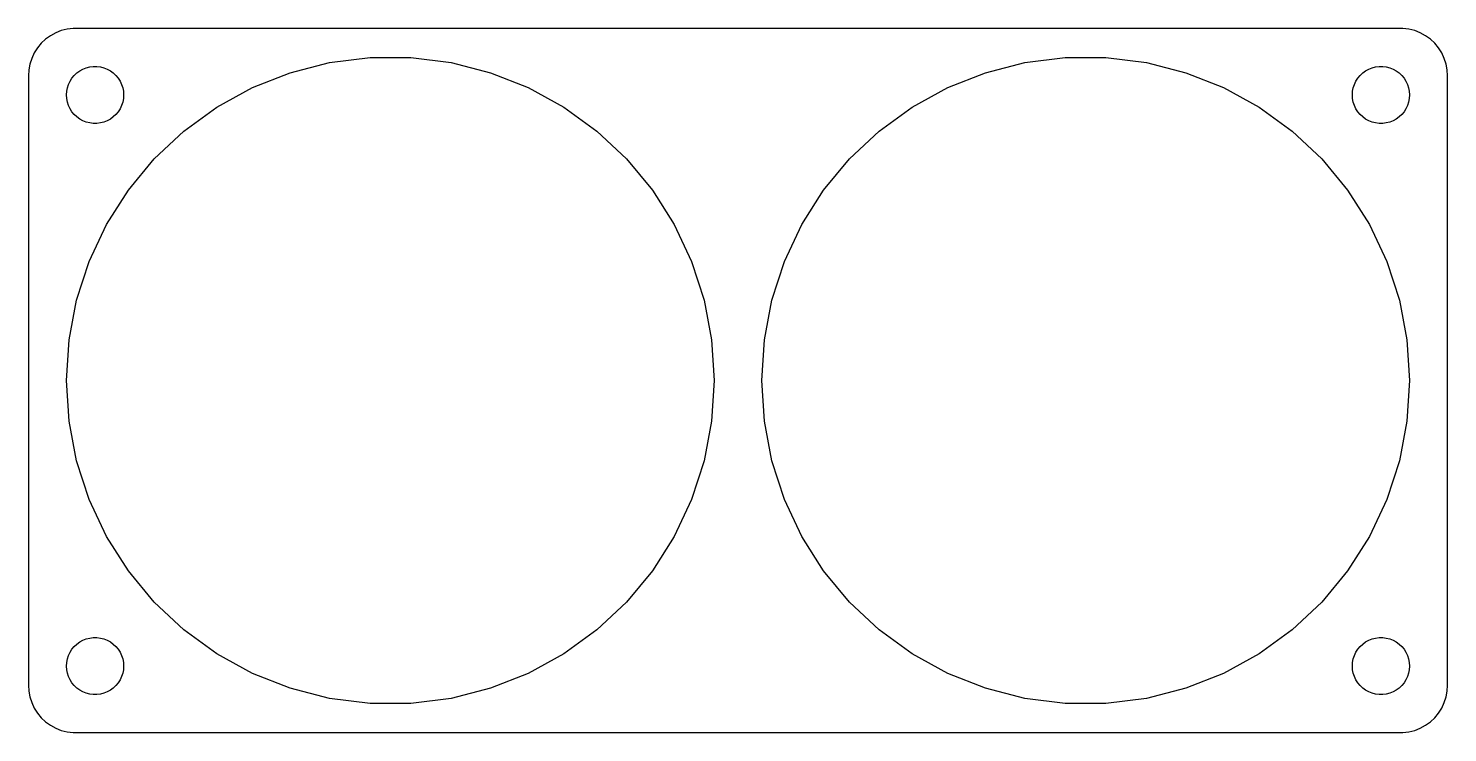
# Model space of a CAD drawing. Header units: metres. Extents: x -74 to 74, y -37 to 37.
import ezdxf

# ---------------------------------------------------------------- set-up
doc = ezdxf.new("R2010")
doc.units = ezdxf.units.M

msp = doc.modelspace()

# ---------------------------------------------------------------- linework, layer by layer
for p, q in [((-72.6871, 35.8526), (-73.1448, 35.4227)), ((-72.1791, 36.2216), (-72.6871, 35.8526)), ((-71.6289, 36.5241), (-72.1791, 36.2216)), ((-71.0451, 36.7553), (-71.6289, 36.5241)), ((-70.4369, 36.9114), (-71.0451, 36.7553)), ((-69.8139, 36.9901), (-70.4369, 36.9114)), ((69.8139, 36.9901), (-69.8139, 36.9901)), ((70.4369, 36.9114), (69.8139, 36.9901)), ((71.0451, 36.7553), (70.4369, 36.9114)), ((71.6289, 36.5241), (71.0451, 36.7553)), ((72.1791, 36.2216), (71.6289, 36.5241)), ((72.6871, 35.8526), (72.1791, 36.2216)), ((73.1448, 35.4227), (72.6871, 35.8526)), ((-73.8815, 34.4088), (-74.1489, 33.8406)), ((-73.5451, 34.9389), (-73.8815, 34.4088)), ((-73.1448, 35.4227), (-73.5451, 34.9389)), ((73.5451, 34.9389), (73.1448, 35.4227)), ((73.8815, 34.4088), (73.5451, 34.9389)), ((74.1489, 33.8406), (73.8815, 34.4088)), ((-74.3429, 33.2434), (-74.4606, 32.6267)), ((-74.1489, 33.8406), (-74.3429, 33.2434)), ((-68.7773, 32.7145), (-68.427, 32.8532)), ((-68.427, 32.8532), (-68.0621, 32.9469)), ((-68.0621, 32.9469), (-67.6884, 32.9941)), ((-67.6884, 32.9941), (-67.3116, 32.9941)), ((-67.3116, 32.9941), (-66.9379, 32.9469)), ((-66.9379, 32.9469), (-66.573, 32.8532)), ((-66.573, 32.8532), (-66.2227, 32.7145)), ((-47.0066, 32.3359), (-42.871, 33.3978)), ((-42.871, 33.3978), (-38.6349, 33.9329)), ((-38.6349, 33.9329), (-34.3651, 33.9329)), ((-34.3651, 33.9329), (-30.129, 33.3978)), ((-30.129, 33.3978), (-25.9934, 32.3359)), ((25.9934, 32.3359), (30.129, 33.3978)), ((30.129, 33.3978), (34.3651, 33.9329)), ((34.3651, 33.9329), (38.6349, 33.9329)), ((38.6349, 33.9329), (42.871, 33.3978)), ((42.871, 33.3978), (47.0066, 32.3359)), ((66.2227, 32.7145), (66.573, 32.8532)), ((66.573, 32.8532), (66.9379, 32.9469)), ((66.9379, 32.9469), (67.3116, 32.9941)), ((67.3116, 32.9941), (67.6884, 32.9941)), ((67.6884, 32.9941), (68.0621, 32.9469)), ((68.0621, 32.9469), (68.427, 32.8532)), ((68.427, 32.8532), (68.7773, 32.7145)), ((74.3429, 33.2434), (74.1489, 33.8406)), ((74.4606, 32.6267), (74.3429, 33.2434)), ((-74.4606, 32.6267), (-74.5, 32)), ((-74.5, 32), (-74.5, -32)), ((-70.2893, 31.1044), (-70.1289, 31.4453)), ((-70.1289, 31.4453), (-69.927, 31.7634)), ((-69.927, 31.7634), (-69.6869, 32.0536)), ((-69.6869, 32.0536), (-69.4123, 32.3115)), ((-69.4123, 32.3115), (-69.1075, 32.533)), ((-69.1075, 32.533), (-68.7773, 32.7145)), ((-66.2227, 32.7145), (-65.8925, 32.533)), ((-65.8925, 32.533), (-65.5877, 32.3115)), ((-65.5877, 32.3115), (-65.3131, 32.0536)), ((-65.3131, 32.0536), (-65.073, 31.7634)), ((-65.073, 31.7634), (-64.8711, 31.4453)), ((-64.8711, 31.4453), (-64.7107, 31.1044)), ((-50.9765, 30.7641), (-47.0066, 32.3359)), ((-25.9934, 32.3359), (-22.0235, 30.7641)), ((22.0235, 30.7641), (25.9934, 32.3359)), ((47.0066, 32.3359), (50.9765, 30.7641)), ((64.7107, 31.1044), (64.8711, 31.4453)), ((64.8711, 31.4453), (65.073, 31.7634)), ((65.073, 31.7634), (65.3131, 32.0536)), ((65.3131, 32.0536), (65.5877, 32.3115)), ((65.5877, 32.3115), (65.8925, 32.533)), ((65.8925, 32.533), (66.2227, 32.7145)), ((68.7773, 32.7145), (69.1075, 32.533)), ((69.1075, 32.533), (69.4123, 32.3115)), ((69.4123, 32.3115), (69.6869, 32.0536)), ((69.6869, 32.0536), (69.927, 31.7634)), ((69.927, 31.7634), (70.1289, 31.4453)), ((70.1289, 31.4453), (70.2893, 31.1044)), ((74.5, 32), (74.4606, 32.6267)), ((74.5, -32), (74.5, 32)), ((-70.5, 30), (-70.4763, 30.376)), ((-70.4763, 29.624), (-70.5, 30)), ((-70.4763, 30.376), (-70.4057, 30.7461)), ((-70.4057, 30.7461), (-70.2893, 31.1044)), ((-64.7107, 31.1044), (-64.5943, 30.7461)), ((-64.5943, 30.7461), (-64.5237, 30.376)), ((-64.5237, 30.376), (-64.5, 30)), ((-64.5, 30), (-64.5237, 29.624)), ((-54.7181, 28.7071), (-50.9765, 30.7641)), ((-22.0235, 30.7641), (-18.2819, 28.7071)), ((18.2819, 28.7071), (22.0235, 30.7641)), ((50.9765, 30.7641), (54.7181, 28.7071)), ((64.5, 30), (64.5237, 30.376)), ((64.5237, 29.624), (64.5, 30)), ((64.5237, 30.376), (64.5943, 30.7461)), ((64.5943, 30.7461), (64.7107, 31.1044)), ((70.2893, 31.1044), (70.4057, 30.7461)), ((70.4057, 30.7461), (70.4763, 30.376)), ((70.4763, 30.376), (70.5, 30)), ((70.5, 30), (70.4763, 29.624)), ((-70.4057, 29.2539), (-70.4763, 29.624)), ((-70.2893, 28.8956), (-70.4057, 29.2539)), ((-70.1289, 28.5547), (-70.2893, 28.8956)), ((-69.927, 28.2366), (-70.1289, 28.5547)), ((-64.8711, 28.5547), (-65.073, 28.2366)), ((-64.7107, 28.8956), (-64.8711, 28.5547)), ((-64.5943, 29.2539), (-64.7107, 28.8956)), ((-64.5237, 29.624), (-64.5943, 29.2539)), ((-58.1724, 26.1974), (-54.7181, 28.7071)), ((-18.2819, 28.7071), (-14.8276, 26.1974)), ((14.8276, 26.1974), (18.2819, 28.7071)), ((54.7181, 28.7071), (58.1724, 26.1974)), ((64.5943, 29.2539), (64.5237, 29.624)), ((64.7107, 28.8956), (64.5943, 29.2539)), ((64.8711, 28.5547), (64.7107, 28.8956)), ((65.073, 28.2366), (64.8711, 28.5547)), ((70.1289, 28.5547), (69.927, 28.2366)), ((70.2893, 28.8956), (70.1289, 28.5547)), ((70.4057, 29.2539), (70.2893, 28.8956)), ((70.4763, 29.624), (70.4057, 29.2539)), ((-69.6869, 27.9464), (-69.927, 28.2366)), ((-69.4123, 27.6884), (-69.6869, 27.9464)), ((-69.1075, 27.467), (-69.4123, 27.6884)), ((-68.7773, 27.2855), (-69.1075, 27.467)), ((-68.427, 27.1468), (-68.7773, 27.2855)), ((-68.0621, 27.0531), (-68.427, 27.1468)), ((-67.6884, 27.0059), (-68.0621, 27.0531)), ((-67.3116, 27.0059), (-67.6884, 27.0059)), ((-66.9379, 27.0531), (-67.3116, 27.0059)), ((-66.573, 27.1468), (-66.9379, 27.0531)), ((-66.2227, 27.2855), (-66.573, 27.1468)), ((-65.8925, 27.467), (-66.2227, 27.2855)), ((-65.5877, 27.6884), (-65.8925, 27.467)), ((-65.3131, 27.9464), (-65.5877, 27.6884)), ((-65.073, 28.2366), (-65.3131, 27.9464)), ((65.3131, 27.9464), (65.073, 28.2366)), ((65.5877, 27.6884), (65.3131, 27.9464)), ((65.8925, 27.467), (65.5877, 27.6884)), ((66.2227, 27.2855), (65.8925, 27.467)), ((66.573, 27.1468), (66.2227, 27.2855)), ((66.9379, 27.0531), (66.573, 27.1468)), ((67.3116, 27.0059), (66.9379, 27.0531)), ((67.6884, 27.0059), (67.3116, 27.0059)), ((68.0621, 27.0531), (67.6884, 27.0059)), ((68.427, 27.1468), (68.0621, 27.0531)), ((68.7773, 27.2855), (68.427, 27.1468)), ((69.1075, 27.467), (68.7773, 27.2855)), ((69.4123, 27.6884), (69.1075, 27.467)), ((69.6869, 27.9464), (69.4123, 27.6884)), ((69.927, 28.2366), (69.6869, 27.9464)), ((-61.2849, 23.2746), (-58.1724, 26.1974)), ((-14.8276, 26.1974), (-11.7151, 23.2746)), ((11.7151, 23.2746), (14.8276, 26.1974)), ((58.1724, 26.1974), (61.2849, 23.2746)), ((-64.0066, 19.9847), (-61.2849, 23.2746)), ((-11.7151, 23.2746), (-8.99341, 19.9847)), ((8.99341, 19.9847), (11.7151, 23.2746)), ((61.2849, 23.2746), (64.0066, 19.9847)), ((-66.2944, 16.3796), (-64.0066, 19.9847)), ((-8.99341, 19.9847), (-6.70557, 16.3796)), ((6.70557, 16.3796), (8.99341, 19.9847)), ((64.0066, 19.9847), (66.2944, 16.3796)), ((-68.1124, 12.5162), (-66.2944, 16.3796)), ((-6.70557, 16.3796), (-4.88759, 12.5162)), ((4.88759, 12.5162), (6.70557, 16.3796)), ((66.2944, 16.3796), (68.1124, 12.5162)), ((-69.4318, 8.45544), (-68.1124, 12.5162)), ((-4.88759, 12.5162), (-3.56816, 8.45544)), ((3.56816, 8.45544), (4.88759, 12.5162)), ((68.1124, 12.5162), (69.4318, 8.45544)), ((-70.2319, 4.26132), (-69.4318, 8.45544)), ((-3.56816, 8.45544), (-2.7681, 4.26132)), ((2.7681, 4.26132), (3.56816, 8.45544)), ((69.4318, 8.45544), (70.2319, 4.26132)), ((-70.5, 0), (-70.2319, 4.26132)), ((-2.7681, 4.26132), (-2.5, 0)), ((2.5, 0), (2.7681, 4.26132)), ((70.2319, 4.26132), (70.5, 0)), ((-70.2319, -4.26132), (-70.5, 0)), ((-2.5, 0), (-2.7681, -4.26132)), ((2.7681, -4.26132), (2.5, 0)), ((70.5, 0), (70.2319, -4.26132)), ((-69.4318, -8.45544), (-70.2319, -4.26132)), ((-2.7681, -4.26132), (-3.56816, -8.45544)), ((3.56816, -8.45544), (2.7681, -4.26132)), ((70.2319, -4.26132), (69.4318, -8.45544)), ((-68.1124, -12.5162), (-69.4318, -8.45544)), ((-3.56816, -8.45544), (-4.88759, -12.5162)), ((4.88759, -12.5162), (3.56816, -8.45544)), ((69.4318, -8.45544), (68.1124, -12.5162)), ((-66.2944, -16.3796), (-68.1124, -12.5162)), ((-4.88759, -12.5162), (-6.70557, -16.3796)), ((6.70557, -16.3796), (4.88759, -12.5162)), ((68.1124, -12.5162), (66.2944, -16.3796)), ((-64.0066, -19.9847), (-66.2944, -16.3796)), ((-6.70557, -16.3796), (-8.99341, -19.9847)), ((8.99341, -19.9847), (6.70557, -16.3796)), ((66.2944, -16.3796), (64.0066, -19.9847)), ((-61.2849, -23.2746), (-64.0066, -19.9847)), ((-8.99341, -19.9847), (-11.7151, -23.2746)), ((11.7151, -23.2746), (8.99341, -19.9847)), ((64.0066, -19.9847), (61.2849, -23.2746)), ((-58.1724, -26.1974), (-61.2849, -23.2746)), ((-11.7151, -23.2746), (-14.8276, -26.1974)), ((14.8276, -26.1974), (11.7151, -23.2746)), ((61.2849, -23.2746), (58.1724, -26.1974)), ((-54.7181, -28.7071), (-58.1724, -26.1974)), ((-14.8276, -26.1974), (-18.2819, -28.7071)), ((18.2819, -28.7071), (14.8276, -26.1974)), ((58.1724, -26.1974), (54.7181, -28.7071)), ((-70.1289, -28.5547), (-69.927, -28.2366)), ((-69.927, -28.2366), (-69.6869, -27.9464)), ((-69.6869, -27.9464), (-69.4123, -27.6884)), ((-69.4123, -27.6884), (-69.1075, -27.467)), ((-69.1075, -27.467), (-68.7773, -27.2855)), ((-68.7773, -27.2855), (-68.427, -27.1468)), ((-68.427, -27.1468), (-68.0621, -27.0531)), ((-68.0621, -27.0531), (-67.6884, -27.0059)), ((-67.6884, -27.0059), (-67.3116, -27.0059)), ((-67.3116, -27.0059), (-66.9379, -27.0531)), ((-66.9379, -27.0531), (-66.573, -27.1468)), ((-66.573, -27.1468), (-66.2227, -27.2855)), ((-66.2227, -27.2855), (-65.8925, -27.467)), ((-65.8925, -27.467), (-65.5877, -27.6884)), ((-65.5877, -27.6884), (-65.3131, -27.9464)), ((-65.3131, -27.9464), (-65.073, -28.2366)), ((-65.073, -28.2366), (-64.8711, -28.5547)), ((64.8711, -28.5547), (65.073, -28.2366)), ((65.073, -28.2366), (65.3131, -27.9464)), ((65.3131, -27.9464), (65.5877, -27.6884)), ((65.5877, -27.6884), (65.8925, -27.467)), ((65.8925, -27.467), (66.2227, -27.2855)), ((66.2227, -27.2855), (66.573, -27.1468)), ((66.573, -27.1468), (66.9379, -27.0531)), ((66.9379, -27.0531), (67.3116, -27.0059)), ((67.3116, -27.0059), (67.6884, -27.0059)), ((67.6884, -27.0059), (68.0621, -27.0531)), ((68.0621, -27.0531), (68.427, -27.1468)), ((68.427, -27.1468), (68.7773, -27.2855)), ((68.7773, -27.2855), (69.1075, -27.467)), ((69.1075, -27.467), (69.4123, -27.6884)), ((69.4123, -27.6884), (69.6869, -27.9464)), ((69.6869, -27.9464), (69.927, -28.2366)), ((69.927, -28.2366), (70.1289, -28.5547)), ((-70.5, -30), (-70.4763, -29.624)), ((-70.4763, -29.624), (-70.4057, -29.2539)), ((-70.4057, -29.2539), (-70.2893, -28.8956)), ((-70.2893, -28.8956), (-70.1289, -28.5547)), ((-64.8711, -28.5547), (-64.7107, -28.8956)), ((-64.7107, -28.8956), (-64.5943, -29.2539)), ((-64.5943, -29.2539), (-64.5237, -29.624)), ((-64.5237, -29.624), (-64.5, -30)), ((-50.9765, -30.7641), (-54.7181, -28.7071)), ((-18.2819, -28.7071), (-22.0235, -30.7641)), ((22.0235, -30.7641), (18.2819, -28.7071)), ((54.7181, -28.7071), (50.9765, -30.7641)), ((64.5, -30), (64.5237, -29.624)), ((64.5237, -29.624), (64.5943, -29.2539)), ((64.5943, -29.2539), (64.7107, -28.8956)), ((64.7107, -28.8956), (64.8711, -28.5547)), ((70.1289, -28.5547), (70.2893, -28.8956)), ((70.2893, -28.8956), (70.4057, -29.2539)), ((70.4057, -29.2539), (70.4763, -29.624)), ((70.4763, -29.624), (70.5, -30)), ((-70.4763, -30.376), (-70.5, -30)), ((-70.4057, -30.7461), (-70.4763, -30.376)), ((-70.2893, -31.1044), (-70.4057, -30.7461)), ((-70.1289, -31.4453), (-70.2893, -31.1044)), ((-64.7107, -31.1044), (-64.8711, -31.4453)), ((-64.5943, -30.7461), (-64.7107, -31.1044)), ((-64.5237, -30.376), (-64.5943, -30.7461)), ((-64.5, -30), (-64.5237, -30.376)), ((-47.0066, -32.3359), (-50.9765, -30.7641)), ((-22.0235, -30.7641), (-25.9934, -32.3359)), ((25.9934, -32.3359), (22.0235, -30.7641)), ((50.9765, -30.7641), (47.0066, -32.3359)), ((64.5237, -30.376), (64.5, -30)), ((64.5943, -30.7461), (64.5237, -30.376)), ((64.7107, -31.1044), (64.5943, -30.7461)), ((64.8711, -31.4453), (64.7107, -31.1044)), ((70.2893, -31.1044), (70.1289, -31.4453)), ((70.4057, -30.7461), (70.2893, -31.1044)), ((70.4763, -30.376), (70.4057, -30.7461)), ((70.5, -30), (70.4763, -30.376)), ((-74.5, -32), (-74.4606, -32.6267)), ((-74.4606, -32.6267), (-74.3429, -33.2434)), ((-69.927, -31.7634), (-70.1289, -31.4453)), ((-69.6869, -32.0536), (-69.927, -31.7634)), ((-69.4123, -32.3115), (-69.6869, -32.0536)), ((-69.1075, -32.533), (-69.4123, -32.3115)), ((-68.7773, -32.7145), (-69.1075, -32.533)), ((-68.427, -32.8532), (-68.7773, -32.7145)), ((-66.2227, -32.7145), (-66.573, -32.8532)), ((-65.8925, -32.533), (-66.2227, -32.7145)), ((-65.5877, -32.3115), (-65.8925, -32.533)), ((-65.3131, -32.0536), (-65.5877, -32.3115)), ((-65.073, -31.7634), (-65.3131, -32.0536)), ((-64.8711, -31.4453), (-65.073, -31.7634)), ((-42.871, -33.3978), (-47.0066, -32.3359)), ((-25.9934, -32.3359), (-30.129, -33.3978)), ((30.129, -33.3978), (25.9934, -32.3359)), ((47.0066, -32.3359), (42.871, -33.3978)), ((65.073, -31.7634), (64.8711, -31.4453)), ((65.3131, -32.0536), (65.073, -31.7634)), ((65.5877, -32.3115), (65.3131, -32.0536)), ((65.8925, -32.533), (65.5877, -32.3115)), ((66.2227, -32.7145), (65.8925, -32.533)), ((66.573, -32.8532), (66.2227, -32.7145)), ((68.7773, -32.7145), (68.427, -32.8532)), ((69.1075, -32.533), (68.7773, -32.7145)), ((69.4123, -32.3115), (69.1075, -32.533)), ((69.6869, -32.0536), (69.4123, -32.3115)), ((69.927, -31.7634), (69.6869, -32.0536)), ((70.1289, -31.4453), (69.927, -31.7634)), ((74.3429, -33.2434), (74.4606, -32.6267)), ((74.4606, -32.6267), (74.5, -32)), ((-74.3429, -33.2434), (-74.1489, -33.8406)), ((-74.1489, -33.8406), (-73.8815, -34.4088)), ((-68.0621, -32.9469), (-68.427, -32.8532)), ((-67.6884, -32.9941), (-68.0621, -32.9469)), ((-67.3116, -32.9941), (-67.6884, -32.9941)), ((-66.9379, -32.9469), (-67.3116, -32.9941)), ((-66.573, -32.8532), (-66.9379, -32.9469)), ((-38.6349, -33.9329), (-42.871, -33.3978)), ((-34.3651, -33.9329), (-38.6349, -33.9329)), ((-30.129, -33.3978), (-34.3651, -33.9329)), ((34.3651, -33.9329), (30.129, -33.3978)), ((38.6349, -33.9329), (34.3651, -33.9329)), ((42.871, -33.3978), (38.6349, -33.9329)), ((66.9379, -32.9469), (66.573, -32.8532)), ((67.3116, -32.9941), (66.9379, -32.9469)), ((67.6884, -32.9941), (67.3116, -32.9941)), ((68.0621, -32.9469), (67.6884, -32.9941)), ((68.427, -32.8532), (68.0621, -32.9469)), ((73.8815, -34.4088), (74.1489, -33.8406)), ((74.1489, -33.8406), (74.3429, -33.2434)), ((-73.8815, -34.4088), (-73.5451, -34.9389)), ((-73.5451, -34.9389), (-73.1448, -35.4227)), ((-73.1448, -35.4227), (-72.6871, -35.8526)), ((72.6871, -35.8526), (73.1448, -35.4227)), ((73.1448, -35.4227), (73.5451, -34.9389)), ((73.5451, -34.9389), (73.8815, -34.4088)), ((-72.6871, -35.8526), (-72.1791, -36.2216)), ((-72.1791, -36.2216), (-71.6289, -36.5241)), ((-71.6289, -36.5241), (-71.0451, -36.7553)), ((-71.0451, -36.7553), (-70.4369, -36.9114)), ((-70.4369, -36.9114), (-69.8139, -36.9901)), ((-69.8139, -36.9901), (69.8139, -36.9901)), ((69.8139, -36.9901), (70.4369, -36.9114)), ((70.4369, -36.9114), (71.0451, -36.7553)), ((71.0451, -36.7553), (71.6289, -36.5241)), ((71.6289, -36.5241), (72.1791, -36.2216)), ((72.1791, -36.2216), (72.6871, -35.8526))]:
    msp.add_line(p, q)

doc.saveas('drawing.dxf')
